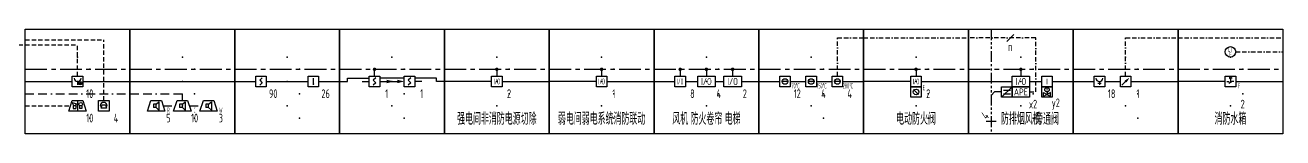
# Model space of a CAD drawing. Header units: millimetres. Extents: x -134159 to 349982, y -111568 to 195981.
# Drawn here: x 21016 to 57016, y 192981 to 195981 of the extents above; entities that cross this region are included whole.
import ezdxf
from ezdxf.enums import TextEntityAlignment as Align

# ---------------------------------------------------------------- set-up
doc = ezdxf.new("R2010")
doc.units = ezdxf.units.MM
doc.header["$LTSCALE"] = 500
doc.header["$MEASUREMENT"] = 0
for name, pattern in [('BORDER', [1.75, 0.5, -0.25, 0.5, -0.25, 0, -0.25]), ('BORDER2', [0.875, 0.25, -0.125, 0.25, -0.125, 0, -0.125]), ('CENTER', [2, 1.25, -0.25, 0.25, -0.25]), ('HIDDEN', [0.375, 0.25, -0.125]), ('PHANTOM2', [1.25, 0.625, -0.125, 0.125, -0.125, 0.125, -0.125])]:
    doc.linetypes.add(name, pattern=pattern)
doc.layers.get('0').update_dxf_attribs({"linetype": 'CONTINUOUS'})
for name, color, linetype in [('E-BRST-WIRE', 2, 'BORDER'), ('E-CTRL-WIRE', 3, 'BORDER2'), ('E-FAS-DEVC', 3, 'CONTINUOUS'), ('E-FAS-WIRE', 4, 'CONTINUOUS'), ('E-FAS-WIRE2', 1, 'CENTER'), ('E-FAS-WIRE4', 4, 'PHANTOM2'), ('E-FAS-WIRE5', 4, 'HIDDEN'), ('E-POWR-EQPM', 3, 'CONTINUOUS'), ('E-UNIV-DIAG', 2, 'CONTINUOUS'), ('E-UNIV-EL', 140, 'CONTINUOUS'), ('E-UNIV-NOTE', 6, 'CONTINUOUS')]:
    doc.layers.add(name, color=color, linetype=linetype)
doc.styles.add('TH-STYLE3', font='tssdeng.shx', dxfattribs={"width": 0.7, "bigfont": 'tssdchn.shx'})

# ---------------------------------------------------------------- blocks, each defined once
blk = doc.blocks.new('E-BFAS220')
blk.add_lwpolyline([(-1.5, -1.5), (-1.5, 1.5), (1.5, 1.5), (1.5, -1.5)], close=True)
at = {"layer": 'E-UNIV-EL'}
blk.add_lwpolyline([(0.58, 0), (1, 0, 1), (-1, 0), (-0.58, 0)], format="xyb", dxfattribs=at)
blk.add_lwpolyline([(-0.75, -0.67), (-0.5, 0.33), (0.5, 0.33), (0.75, -0.67)], close=True, dxfattribs=at)
blk = doc.blocks.new('E-ES01')
blk.add_lwpolyline([(0, 3000), (3000, 3000), (3000, 0), (0, 0)], close=True)
for p in [(1500, 2200), (1850, 1850), (1500, 1500), (1850, 1150), (1500, 800), (1850, 450)]:
    blk.add_point(p)
blk = doc.blocks.new('E-BFAS212')
blk.add_lwpolyline([(-1.5, -1.5), (-1.5, 1.5), (1.5, 1.5), (1.5, -1.5)], close=True)
at = {"layer": 'E-UNIV-EL'}
blk.add_line((0, 0), (0, -1), dxfattribs=at)
for radius in [0.5, 0.25]:
    blk.add_circle((0.75, -0.5), radius, dxfattribs=at)
blk.add_arc((0, 1), 1, 180, 0, dxfattribs=at)
blk = doc.blocks.new('E-BFAS330')
blk.add_lwpolyline([(-2.5, -1.5), (-1.5, 1.5), (1.5, 1.5), (2.5, -1.5)], close=True)
at = {"layer": 'E-UNIV-EL'}
for p, q in [((-1.56, 1), (-0.24, 0.6)), ((-1.1, 0), (-1.56, 1)), ((-0.5, 0), (-1.3, 0)), ((-1.3, 0), (-1.3, -0.8)), ((-0.7, 0), (-0.24, 0.6)), ((-0.5, 0), (-0.5, -0.8)), ((0, 1.5), (0, -1.5)), ((0.6, 0.1), (0.6, -0.8)), ((1.2, 0.1), (1.2, -0.8)), ((-1.3, -0.8), (-0.5, -0.8)), ((1.2, -0.8), (0.6, -0.8))]:
    blk.add_line(p, q, dxfattribs=at)
blk.add_circle((0.9, 0.5), 0.5, dxfattribs=at)
blk = doc.blocks.new('E-BFAS410-2')
blk.add_lwpolyline([(-2.5, -1.5), (-1.5, 1.5), (1.5, 1.5), (2.5, -1.5)], close=True)
at = {"layer": 'E-UNIV-EL'}
for p, q in [((0, 0.5), (-0.8, 0.5)), ((-0.8, 0.5), (-0.8, -0.5)), ((0, 0.5), (0.8, 1.2)), ((0, -0.5), (0, 0.5)), ((0.8, 1.2), (0.8, -1.2)), ((0, -0.5), (-0.8, -0.5)), ((0, -0.5), (0.8, -1.2))]:
    blk.add_line(p, q, dxfattribs=at)
at = {"layer": 'E-UNIV-EL', "style": 'TH-STYLE3', "width": 0.5}
blk.add_attdef('F', text='', height=1.5, dxfattribs=at).set_placement((3.5, -1.25), align=Align.MIDDLE)
blk = doc.blocks.new('E-BFAS410-3')
blk.add_lwpolyline([(-2.5, -1.5), (-1.5, 1.5), (1.5, 1.5), (2.5, -1.5)], close=True)
at = {"layer": 'E-UNIV-EL'}
for p, q in [((0, 0.5), (-0.8, 0.5)), ((-0.8, 0.5), (-0.8, -0.5)), ((0, 0.5), (0.8, 1.2)), ((0, -0.5), (0, 0.5)), ((0.8, 1.2), (0.8, -1.2)), ((0, -0.5), (-0.8, -0.5)), ((0, -0.5), (0.8, -1.2))]:
    blk.add_line(p, q, dxfattribs=at)
at = {"layer": 'E-UNIV-EL', "style": 'TH-STYLE3', "width": 0.5}
blk.add_attdef('F', text='', height=1.5, dxfattribs=at).set_placement((3.5, -1.25), align=Align.MIDDLE)
blk = doc.blocks.new('E-BFAS410-4')
blk.add_lwpolyline([(-2.5, -1.5), (-1.5, 1.5), (1.5, 1.5), (2.5, -1.5)], close=True)
at = {"layer": 'E-UNIV-EL'}
for p, q in [((0, 0.5), (-0.8, 0.5)), ((-0.8, 0.5), (-0.8, -0.5)), ((0, 0.5), (0.8, 1.2)), ((0, -0.5), (0, 0.5)), ((0.8, 1.2), (0.8, -1.2)), ((0, -0.5), (-0.8, -0.5)), ((0, -0.5), (0.8, -1.2))]:
    blk.add_line(p, q, dxfattribs=at)
at = {"layer": 'E-UNIV-EL', "style": 'TH-STYLE3', "width": 0.5}
blk.add_attdef('F', text='', height=1.5, dxfattribs=at).set_placement((3.5, -1.25), align=Align.MIDDLE)
blk = doc.blocks.new('E-BFAS110')
blk.add_lwpolyline([(-1.5, -1.5), (-1.5, 1.5), (1.5, 1.5), (1.5, -1.5)], close=True)
at = {"layer": 'E-UNIV-EL'}
blk.add_lwpolyline([(0.35, 1.06), (-0.35, 0.35), (0.35, -0.35), (-0.35, -1.06)], dxfattribs=at)
blk = doc.blocks.new('E-BFAS120')
blk.add_lwpolyline([(-1.5, -1.5), (-1.5, 1.5), (1.5, 1.5), (1.5, -1.5)], close=True)
at = {"layer": 'E-UNIV-EL'}
blk.add_line((0, -1), (0, 1), dxfattribs=at)
at = {"layer": 'E-UNIV-EL', "const_width": 0.25}
blk.add_lwpolyline([(-0.125, -0.75, 1), (0.125, -0.75, 1)], format="xyb", close=True, dxfattribs=at)
blk = doc.blocks.new('E-BFAS112')
blk.add_lwpolyline([(-1.5, -1.5), (-1.5, 1.5), (1.5, 1.5), (1.5, -1.5)], close=True)
at = {"layer": 'E-UNIV-EL'}
for p, q in [((-3.5, 0), (-1.5, 0)), ((1.5, 0), (3.5, 0))]:
    blk.add_line(p, q, dxfattribs=at)
blk.add_lwpolyline([(0.35, 1.06), (-0.35, 0.35), (0.35, -0.35), (-0.35, -1.06)], dxfattribs=at)
blk.add_lwpolyline([(3.5, 0, 1, 0, 0), (5.5, 0, 0, 0, 0)], format="xyseb", dxfattribs=at)
blk = doc.blocks.new('E-BFAS113')
blk.add_lwpolyline([(-1.5, -1.5), (-1.5, 1.5), (1.5, 1.5), (1.5, -1.5)], close=True)
at = {"layer": 'E-UNIV-EL'}
for p, q in [((-5.5, 0), (-3.5, 0)), ((3.5, 0), (1.5, 0))]:
    blk.add_line(p, q, dxfattribs=at)
blk.add_lwpolyline([(-3.5, 0, 1, 0, 0), (-1.5, 0, 0, 0, 0)], format="xyseb", dxfattribs=at)
blk.add_lwpolyline([(0.35, 1.06), (-0.35, 0.35), (0.35, -0.35), (-0.35, -1.06)], dxfattribs=at)
blk = doc.blocks.new('E-BFAS520')
blk.add_lwpolyline([(-1.5, -1.5), (-1.5, 1.5), (1.5, 1.5), (1.5, -1.5)], close=True)
at = {"layer": 'E-UNIV-EL', "style": 'TH-STYLE3', "width": 0.5}
blk.add_attdef('F', text='', height=1.7, dxfattribs=at).set_placement((0, 0), align=Align.MIDDLE)
blk = doc.blocks.new('E-BFAS011')
blk.add_lwpolyline([(-2.5, -1.5), (-2.5, 1.5), (2.5, 1.5), (2.5, -1.5)], close=True)
at = {"layer": 'E-UNIV-EL', "style": 'TH-STYLE3', "width": 0.7}
blk.add_attdef('F', text='', height=2, dxfattribs=at).set_placement((0, 0), align=Align.MIDDLE)
blk = doc.blocks.new('E-BFAS711')
blk.add_lwpolyline([(-1.5, -1.5), (-1.5, 1.5), (1.5, 1.5), (1.5, -1.5)], close=True)
at = {"layer": 'E-UNIV-EL'}
blk.add_line((1, 0), (-1, 0), dxfattribs=at)
blk.add_circle((0, 0), 0.8, dxfattribs=at)
at = {"layer": 'E-UNIV-EL', "style": 'TH-STYLE3', "width": 0.5}
blk.add_attdef('F', text='', height=1.5, dxfattribs=at).set_placement((3, -1.25), align=Align.MIDDLE)
blk = doc.blocks.new('E-BFAS712')
blk.add_lwpolyline([(-1.5, -1.5), (-1.5, 1.5), (1.5, 1.5), (1.5, -1.5)], close=True)
at = {"layer": 'E-UNIV-EL'}
blk.add_line((1, 0), (-1, 0), dxfattribs=at)
blk.add_circle((0, 0), 0.8, dxfattribs=at)
at = {"layer": 'E-UNIV-EL', "style": 'TH-STYLE3', "width": 0.5}
blk.add_attdef('F', text='', height=1.5, dxfattribs=at).set_placement((3, -1.25), align=Align.MIDDLE)
blk = doc.blocks.new('E-BFAS713')
blk.add_lwpolyline([(-1.5, -1.5), (-1.5, 1.5), (1.5, 1.5), (1.5, -1.5)], close=True)
at = {"layer": 'E-UNIV-EL'}
blk.add_line((1, 0), (-1, 0), dxfattribs=at)
blk.add_circle((0, 0), 0.8, dxfattribs=at)
at = {"layer": 'E-UNIV-EL', "style": 'TH-STYLE3', "width": 0.5}
blk.add_attdef('F', text='', height=1.5, dxfattribs=at).set_placement((3, -1.25), align=Align.MIDDLE)
blk = doc.blocks.new('E-BFAS730')
blk.add_lwpolyline([(-1.5, -1.5), (-1.5, 1.5), (1.5, 1.5), (1.5, -1.5)], close=True)
at = {"layer": 'E-UNIV-EL'}
blk.add_line((-0.71, 0.71), (0.71, -0.71), dxfattribs=at)
blk.add_circle((0, 0), 0.8, dxfattribs=at)
at = {"layer": 'E-UNIV-EL', "style": 'TH-STYLE3', "width": 0.5}
blk.add_attdef('F', text='', height=1.5, dxfattribs=at).set_placement((2.25, 1.25), align=Align.MIDDLE)
blk = doc.blocks.new('E-BFAS522')
blk.add_lwpolyline([(-1.5, -1.5), (-1.5, 1.5), (1.5, 1.5), (1.5, -1.5)], close=True)
at = {"layer": 'E-UNIV-EL'}
for p, q in [((-1.5, -1.5), (1.5, 1.5)), ((-1, 0.5), (1, 0.5)), ((-1, -0.5), (1, -0.5))]:
    blk.add_line(p, q, dxfattribs=at)
blk = doc.blocks.new('E-ANNO04')
blk.add_line((-1, -1), (1, 1))
at = {"style": 'TH-STYLE3', "width": 0.7}
blk.add_attdef('N', text='', height=2.5, dxfattribs=at).set_placement((0, 2.5), align=Align.MIDDLE)
blk = doc.blocks.new('E-BDB004')
blk.add_lwpolyline([(-2.5, -1.5), (-2.5, 1.5), (2.5, 1.5), (2.5, -1.5)], close=True)
at = {"layer": 'E-UNIV-EL', "style": 'TH-STYLE3', "width": 0.7}
blk.add_attdef('BOX', text='', height=2, dxfattribs=at).set_placement((0, 0), align=Align.MIDDLE)
blk = doc.blocks.new('E-BFAS622-2')
blk.add_lwpolyline([(-1.5, -1.5), (-1.5, 1.5), (1.5, 1.5), (1.5, -1.5)], close=True)
at = {"layer": 'E-UNIV-EL'}
blk.add_line((-1.06, -1.06), (0, 0), dxfattribs=at)
blk.add_lwpolyline([(0, 0, 0.75, 0, 0), (1.06, 1.06, 0, 0, 0)], format="xyseb", dxfattribs=at)
blk = doc.blocks.new('E-BFAS610')
blk.add_lwpolyline([(-1.5, -1.5), (-1.5, 1.5), (1.5, 1.5), (1.5, -1.5)], close=True)
at = {"layer": 'E-UNIV-EL'}
for p, q in [((0, 0), (0, -1)), ((-0.5, -0.5), (0.5, -0.5))]:
    blk.add_line(p, q, dxfattribs=at)
blk.add_arc((0, 1), 1, 180, 0, dxfattribs=at)
blk = doc.blocks.new('E-BFAS630-2')
blk.add_lwpolyline([(-1.5, -1.51), (-1.5, 1.49), (1.5, 1.49), (1.5, -1.51)], close=True)
at = {"layer": 'E-UNIV-EL'}
for p, q in [((0, 0.7), (0, 0.5)), ((0, 0.4), (0, 0.25)), ((0, 0.15), (0, 0)), ((0.2, 1.07), (0.45, 1.07)), ((-1, -0.01), (-0.5, -0.01)), ((0, -0.1), (0, -0.3))]:
    blk.add_line(p, q, dxfattribs=at)
blk.add_lwpolyline([(0, 1.45, -0.533333), (0, 0.7, -0.533333)], format="xyb", close=True, dxfattribs=at)
blk.add_lwpolyline([(1, -0.01), (0.5, -0.01), (-0.5, -0.59)], dxfattribs=at)
at = {"layer": 'E-UNIV-EL', "style": 'TH-STYLE3', "width": 0.5}
blk.add_attdef('F', text='', height=1.5, dxfattribs=at).set_placement((2.5, -1.26), align=Align.MIDDLE)
blk = doc.blocks.new('E-BFAS630-3')
blk.add_circle((0, 0), 1.5)
at = {"layer": 'E-UNIV-EL', "style": 'TH-STYLE3', "width": 0.5}
for p in [(0, 0.75), (0, -0.75)]:
    blk.add_attdef('F', text='', height=1.5, dxfattribs=at).set_placement(p, align=Align.MIDDLE)
blk = doc.blocks.new('E-BFAS621-4')
blk.add_lwpolyline([(-1.5, -1.5), (-1.5, 1.5), (1.5, 1.5), (1.5, -1.5)], close=True)
at = {"layer": 'E-UNIV-EL'}
blk.add_line((0, 0), (0, -0.7), dxfattribs=at)
blk.add_lwpolyline([(1, -1.28), (1, -0.12), (-1, -1.28), (-1, -0.12)], close=True, dxfattribs=at)
blk.add_circle((0, 0.65), 0.65, dxfattribs=at)
at = {"layer": 'E-UNIV-EL', "style": 'TH-STYLE3', "width": 0.7}
blk.add_attdef('F', text='', height=1, dxfattribs=at).set_placement((0, 0.65), align=Align.MIDDLE)
blk = doc.blocks.new('E-BFAS510')
blk.add_lwpolyline([(-1.5, -1.5), (-1.5, 1.5), (1.5, 1.5), (1.5, -1.5)], close=True)
at = {"layer": 'E-UNIV-EL', "style": 'TH-STYLE3', "width": 0.7}
blk.add_attdef('F', text='', height=1.7, dxfattribs=at).set_placement((0, 0), align=Align.MIDDLE)

msp = doc.modelspace()

# ---------------------------------------------------------------- linework, layer by layer
at = {"layer": 'E-BRST-WIRE'}
for p, q in [((21016, 194131), (24016, 194131)), ((24016, 194131), (25516, 194131)), ((25516, 193931), (25516, 194131)), ((24966, 193781), (25316, 193781)), ((25716, 193781), (26066, 193781))]:
    msp.add_line(p, q, dxfattribs=at)
at = {"layer": 'E-CTRL-WIRE'}
for p, q in [((44266, 194631), (44266, 195731)), ((44266, 195731), (45016, 195731)), ((45016, 195731), (48016, 195731)), ((49941, 195731), (48016, 195731)), ((49941, 194181), (49941, 195731)), ((52516, 194631), (52516, 195731)), ((52516, 195731), (54016, 195731)), ((54016, 195731), (57016, 195731)), ((55666, 195331), (57016, 195331)), ((49766, 194181), (49941, 194181))]:
    msp.add_line(p, q, dxfattribs=at)
at = {"layer": 'E-FAS-WIRE'}
for p, q in [((21016, 194481), (22366, 194481)), ((22666, 194481), (24016, 194481)), ((24016, 194481), (27016, 194481)), ((27016, 194481), (27616, 194481)), ((27916, 194481), (29116, 194481)), ((29416, 194481), (30016, 194481)), ((31866, 194581), (31166, 194581)), ((34366, 194481), (33016, 194481)), ((34666, 194481), (36016, 194481)), ((37366, 194481), (36016, 194481)), ((37666, 194481), (39016, 194481)), ((39016, 194481), (39616, 194481)), ((39916, 194481), (40266, 194481)), ((40766, 194481), (41016, 194481)), ((41516, 194481), (42016, 194481)), ((42016, 194481), (42616, 194481)), ((42916, 194481), (43366, 194481)), ((43666, 194481), (44116, 194481)), ((44416, 194481), (45016, 194481)), ((46366, 194481), (45016, 194481)), ((46666, 194481), (48016, 194481)), ((48016, 194481), (49266, 194481)), ((49766, 194481), (50116, 194481)), ((50416, 194481), (51016, 194481)), ((51016, 194481), (51616, 194481)), ((51916, 194481), (52366, 194481)), ((52666, 194481), (54016, 194481)), ((55366, 194481), (54016, 194481)), ((55666, 194481), (57016, 194481))]:
    msp.add_line(p, q, dxfattribs=at)
for points in [[(30016, 194481), (30241, 194481), (30241, 194581), (30866, 194581)], [(33016, 194481), (32791, 194481), (32791, 194581), (32166, 194581)]]:
    msp.add_lwpolyline(points, dxfattribs=at)
at = {"layer": 'E-FAS-WIRE2'}
for p, q in [((21016, 194831), (24016, 194831)), ((24016, 194831), (27016, 194831)), ((27016, 194831), (30016, 194831)), ((30016, 194831), (33016, 194831)), ((31016, 194631), (31016, 194831)), ((33016, 194831), (36016, 194831)), ((34516, 194831), (34516, 194631)), ((36016, 194831), (39016, 194831)), ((37516, 194831), (37516, 194631)), ((39016, 194831), (42016, 194831)), ((39766, 194831), (39766, 194631)), ((40516, 194831), (40516, 194631)), ((41266, 194831), (41266, 194631)), ((42016, 194831), (45016, 194831)), ((45016, 194831), (48016, 194831)), ((46516, 194831), (46516, 194631)), ((48016, 194831), (51016, 194831)), ((49516, 194831), (49516, 194631)), ((51016, 194831), (54016, 194831)), ((54016, 194831), (57016, 194831))]:
    msp.add_line(p, q, dxfattribs=at)
at = {"layer": 'E-FAS-WIRE2', "const_width": 50}
for points in [[(30991, 194831, 1), (31041, 194831, 1)], [(34491, 194831, 1), (34541, 194831, 1)], [(37491, 194831, 1), (37541, 194831, 1)], [(39741, 194831, 1), (39791, 194831, 1)], [(40491, 194831, 1), (40541, 194831, 1)], [(41241, 194831, 1), (41291, 194831, 1)], [(46491, 194831, 1), (46541, 194831, 1)], [(49491, 194831, 1), (49541, 194831, 1)]]:
    msp.add_lwpolyline(points, format="xyb", close=True, dxfattribs=at)
at = {"layer": 'E-FAS-WIRE4'}
for p, q in [((48666, 195981), (48666, 192981)), ((48666, 194081), (48766, 194181)), ((48966, 194181), (48766, 194181))]:
    msp.add_line(p, q, dxfattribs=at)
at = {"layer": 'E-FAS-WIRE5'}
for p, q in [((18016, 195531), (21016, 195531)), ((21016, 195681), (23266, 195681)), ((21016, 195531), (22516, 195531)), ((22516, 194631), (22516, 195531)), ((23266, 193931), (23266, 195681)), ((21016, 193781), (22316, 193781))]:
    msp.add_line(p, q, dxfattribs=at)

# ---------------------------------------------------------------- block references
at = {"layer": 'E-FAS-DEVC'}
ref = msp.add_blockref('E-BFAS630-3', (55516, 195331), dxfattribs=dict(at, xscale=100, yscale=100, zscale=100))
ref.add_attrib('F', 'LT', dxfattribs={"layer": 'E-UNIV-EL', "height": 150, "style": 'TH-STYLE3', "width": 0.5}).set_placement((55516, 195406), align=Align.MIDDLE)
ref.add_attrib('F', 'F', dxfattribs={"layer": 'E-UNIV-EL', "height": 150, "style": 'TH-STYLE3', "width": 0.5}).set_placement((55516, 195256), align=Align.MIDDLE)
at = {"layer": 'E-FAS-DEVC', "xscale": 100, "yscale": 100, "zscale": 100}
for name, p in [('E-BFAS212', (22516, 194481)), ('E-BFAS110', (27766, 194481)), ('E-BFAS120', (29266, 194481)), ('E-BFAS112', (31016, 194481)), ('E-BFAS113', (32016, 194481)), ('E-BFAS610', (51766, 194481)), ('E-BFAS622-2', (52516, 194481)), ('E-BFAS522', (49116, 194181)), ('E-BFAS330', (22516, 193781)), ('E-BFAS220', (23266, 193781))]:
    msp.add_blockref(name, p, dxfattribs=at)
for name, p, values in [('E-BFAS520', (34516, 194481), {'F': 'I/O'}), ('E-BFAS520', (37516, 194481), {'F': 'I/O'}), ('E-BFAS520', (39766, 194481), {'F': 'I/O'}), ('E-BFAS011', (40516, 194481), {'F': 'I/O'}), ('E-BFAS011', (41266, 194481), {'F': 'I/O'}), ('E-BFAS711', (42766, 194481), {'F': '70℃'}), ('E-BFAS713', (43516, 194481), {'F': '150℃'}), ('E-BFAS712', (44266, 194481), {'F': '280℃'}), ('E-BFAS520', (46516, 194481), {'F': 'I/O'}), ('E-BFAS011', (49516, 194481), {'F': 'I/O'}), ('E-BFAS510', (50266, 194481), {'F': 'I'}), ('E-BFAS630-2', (55516, 194482), {'F': 'F'}), ('E-BFAS730', (46516, 194181), {'F': 'E'}), ('E-BFAS410-3', (24766, 193781), {'F': 'R'}), ('E-BFAS410-2', (25516, 193781), {'F': 'C'}), ('E-BFAS410-4', (26266, 193781), {'F': 'W'})]:
    msp.add_blockref(name, p, dxfattribs=at).add_auto_attribs(values)
at = {"layer": 'E-FAS-DEVC'}
ref = msp.add_blockref('E-BFAS621-4', (50266, 194181), dxfattribs=dict(at, xscale=100, yscale=100, zscale=100))
ref.add_attrib('F', 'M', dxfattribs={"layer": 'E-UNIV-EL', "height": 100, "style": 'TH-STYLE3', "width": 0.7}).set_placement((50266, 194256), align=Align.MIDDLE)
at = {"layer": 'E-POWR-EQPM', "xscale": 100, "yscale": 100, "zscale": 100}
msp.add_blockref('E-BDB004', (49516, 194181), dxfattribs=at).add_auto_attribs({'BOX': 'APE'})
at = {"layer": 'E-UNIV-DIAG'}
for p in [(21016, 192981), (24016, 192981), (27016, 192981), (30016, 192981), (33016, 192981), (36016, 192981), (39016, 192981), (42016, 192981), (45016, 192981), (48016, 192981), (51016, 192981), (54016, 192981)]:
    msp.add_blockref('E-ES01', p, dxfattribs=at)
at = {"layer": 'E-UNIV-NOTE'}
ref = msp.add_blockref('E-ANNO04', (49216, 195731), dxfattribs=dict(at, xscale=100.0000000000014, yscale=100.0000000000014, zscale=100.0000000000014, rotation=180.0000000000029))
ref.add_attrib('N', 'n', dxfattribs={"layer": '0', "height": 250, "style": 'TH-STYLE3', "width": 0.7}).set_placement((49216, 195481), align=Align.MIDDLE)
ref = msp.add_blockref('E-ANNO04', (48666, 193331), dxfattribs=dict(at, xscale=-100.0000000000014, yscale=100, zscale=100, rotation=44.99999999999704))
ref.add_attrib('N', '4', dxfattribs={"layer": '0', "height": 250, "rotation": 45, "style": 'TH-STYLE3', "width": 0.7}).set_placement((48489, 193507), align=Align.MIDDLE)

# ---------------------------------------------------------------- texts
at = {"layer": 'E-UNIV-NOTE', "style": 'TH-STYLE3'}
for s, height, width, p in [('10', 250, 0.7, (22866, 194131)), ('90', 250, 0.7, (28116, 194131)), ('26', 250, 0.7, (29616, 194131)), ('1', 250, 0.7, (31366, 194131)), ('1', 250, 0.7, (32366, 194131)), ('2', 250, 0.7, (34866, 194131)), ('1', 250, 0.7, (37866, 194131)), ('8', 250, 0.7, (40116, 194131)), ('4', 250, 0.7, (40866, 194131)), ('2', 250, 0.7, (41616, 194131)), ('12', 250, 0.7, (43116, 194131)), ('4', 250, 0.7, (43866, 194131)), ('4', 250, 0.7, (44616, 194131)), ('2', 250, 0.7, (46866, 194131)), ('18', 250, 0.7, (52116, 194131)), ('1', 250, 0.7, (52866, 194131)), ('x2', 250, 0.7, (49866, 193831)), ('y2', 250, 0.7, (50516, 193831)), ('2', 250, 0.7, (55866, 193831)), ('10', 250, 0.7, (22866, 193431)), ('4', 250, 0.7, (23616, 193431)), ('5', 250, 0.7, (25116, 193431)), ('10', 250, 0.7, (25866, 193431)), ('3', 250, 0.7, (26616, 193431)), ('强电间非消防电源切除', 350, 0.5, (34516, 193431)), ('弱电间弱电系统消防联动', 350, 0.5, (37516, 193431)), ('风机', 350, 0.5, (39766, 193431)), ('防火卷帘', 350, 0.5, (40516, 193431)), ('电梯', 350, 0.5, (41266, 193431)), ('电动防火阀', 350, 0.5, (46516, 193431)), ('防排烟风机', 350, 0.5, (49516, 193431)), ('旁通阀', 350, 0.5, (50266, 193431)), ('消防水箱', 350, 0.5, (55516, 193431))]:
    msp.add_text(s, height=height, dxfattribs=dict(at, width=width)).set_placement(p, align=Align.MIDDLE)

doc.saveas('drawing.dxf')
